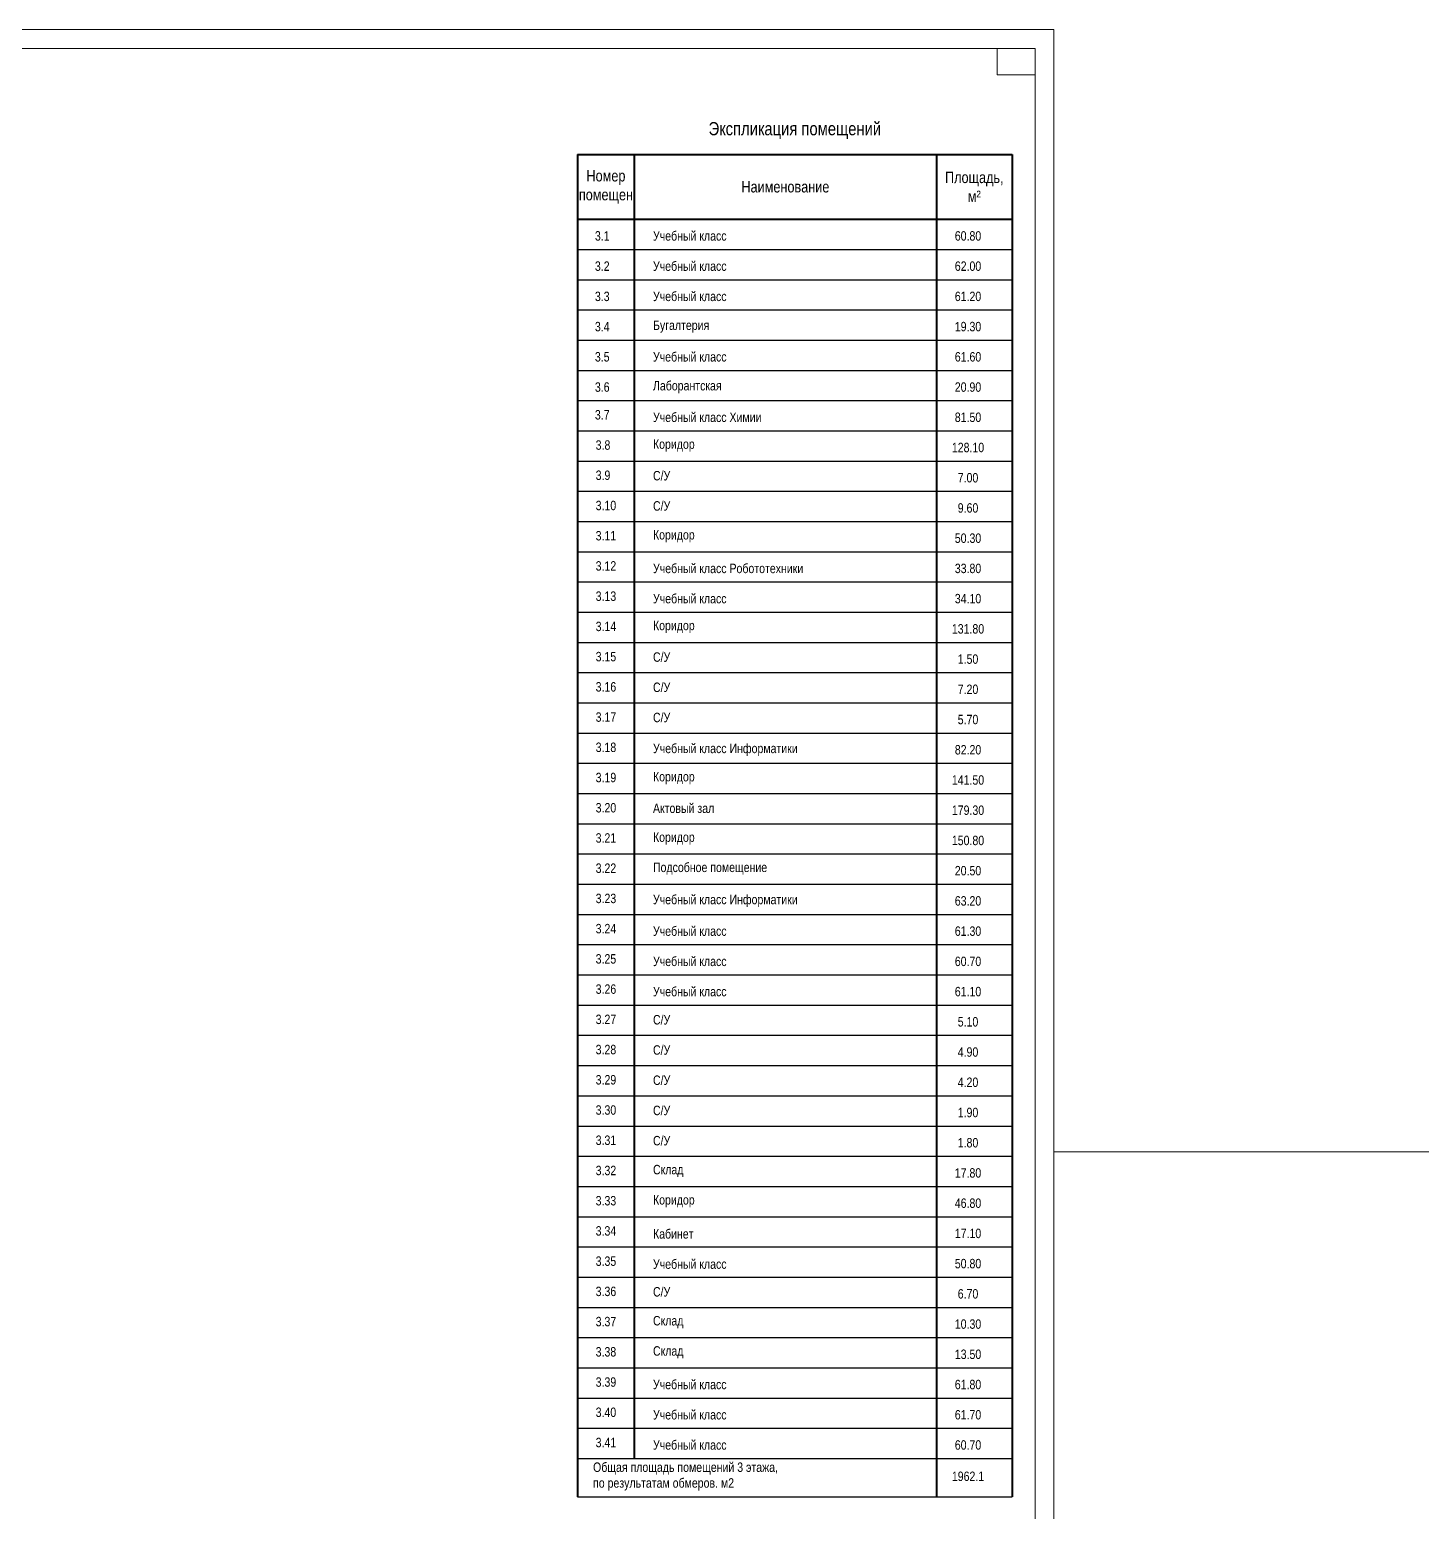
# Model space of a CAD drawing. Header units: millimetres. Extents: x 1982 to 10001982, y -1005230 to 4320529.
# Drawn here: x 2573034 to 2609872, y 1210964 to 1250181 of the extents above; entities that cross this region are included whole.
import ezdxf

# ---------------------------------------------------------------- set-up
doc = ezdxf.new("R2010")
doc.units = ezdxf.units.MM
doc.layers.add('Level 50', color=7, linetype='Continuous', lineweight=0)
doc.layers.add('размеры оси', color=163, linetype='Continuous')
doc.styles.add('_ТАБЛИЧНЫЙ(1-100)', font='arial.ttf', dxfattribs={"width": 0.8, "height": 300})
doc.styles.add('_ТЕКСТОВЫЙ', font='arial.ttf', dxfattribs={"width": 0.8})

# ---------------------------------------------------------------- blocks, each defined once
blk = doc.blocks.new('*U49')
at = {"color": 7, "linetype": 'Continuous', "lineweight": 0}
blk.add_line((68.362, 0), (63.075, 0), dxfattribs=at)
at = {"color": 7, "linetype": 'Continuous', "lineweight": 0, "flags": 128}
blk.add_lwpolyline([(63.075, 29.7), (63.075, -29.7), (-63.075, -29.7), (-63.075, 29.7), (63.075, 29.7)], close=True, dxfattribs=at)
at = {"layer": 'Level 50', "color": 7, "linetype": 'Continuous', "lineweight": 13}
for p, q in [((62.575, 29.2), (-61.075, 29.2)), ((61.575, 29.2), (61.575, 28.5)), ((62.575, 29.2), (62.575, -29.2)), ((61.575, 28.5), (62.575, 28.5))]:
    blk.add_line(p, q, dxfattribs=at)

msp = doc.modelspace()

# ---------------------------------------------------------------- linework, layer by layer
at = {"color": 0, "linetype": 'ByBlock', "lineweight": 40}
for p, q in [((2587538.026, 1246875.998), (2599038.026, 1246875.998)), ((2587538.026, 1246875.998), (2587538.026, 1211347.609)), ((2589038.026, 1246875.998), (2589038.026, 1212363.571)), ((2597038.026, 1246875.998), (2597038.026, 1211347.609)), ((2599038.026, 1246875.998), (2599038.026, 1211347.609)), ((2587538.026, 1245163.571), (2599038.026, 1245163.571))]:
    msp.add_line(p, q, dxfattribs=at)
at = {"color": 0, "linetype": 'ByBlock', "lineweight": -2}
for p, q in [((2587538.026, 1244363.571), (2599038.026, 1244363.571)), ((2587538.026, 1243563.571), (2599038.026, 1243563.571)), ((2587538.026, 1242763.571), (2599038.026, 1242763.571)), ((2587538.026, 1241963.571), (2599038.026, 1241963.571)), ((2587538.026, 1241163.571), (2599038.026, 1241163.571)), ((2587538.026, 1240363.571), (2599038.026, 1240363.571)), ((2587538.026, 1239563.571), (2599038.026, 1239563.571)), ((2587538.026, 1238763.571), (2599038.026, 1238763.571)), ((2587538.026, 1237963.571), (2599038.026, 1237963.571)), ((2587538.026, 1237163.571), (2599038.026, 1237163.571)), ((2587538.026, 1236363.571), (2599038.026, 1236363.571)), ((2587538.026, 1235563.571), (2599038.026, 1235563.571)), ((2587538.026, 1234763.571), (2599038.026, 1234763.571)), ((2587538.026, 1233963.571), (2599038.026, 1233963.571)), ((2587538.026, 1233163.571), (2599038.026, 1233163.571)), ((2587538.026, 1232363.571), (2599038.026, 1232363.571)), ((2587538.026, 1231563.571), (2599038.026, 1231563.571)), ((2587538.026, 1230763.571), (2599038.026, 1230763.571)), ((2587538.026, 1229963.571), (2599038.026, 1229963.571)), ((2587538.026, 1229163.571), (2599038.026, 1229163.571)), ((2587538.026, 1228363.571), (2599038.026, 1228363.571)), ((2587538.026, 1227563.571), (2599038.026, 1227563.571)), ((2587538.026, 1226763.571), (2599038.026, 1226763.571)), ((2587538.026, 1225963.571), (2599038.026, 1225963.571)), ((2587538.026, 1225163.571), (2599038.026, 1225163.571)), ((2587538.026, 1224363.571), (2599038.026, 1224363.571)), ((2587538.026, 1223563.571), (2599038.026, 1223563.571)), ((2587538.026, 1222763.571), (2599038.026, 1222763.571)), ((2587538.026, 1221963.571), (2599038.026, 1221963.571)), ((2587538.026, 1221163.571), (2599038.026, 1221163.571)), ((2587538.026, 1220363.571), (2599038.026, 1220363.571)), ((2587538.026, 1219563.571), (2599038.026, 1219563.571)), ((2587538.026, 1218763.571), (2599038.026, 1218763.571)), ((2587538.026, 1217963.571), (2599038.026, 1217963.571)), ((2587538.026, 1217163.571), (2599038.026, 1217163.571)), ((2587538.026, 1216363.571), (2599038.026, 1216363.571)), ((2587538.026, 1215563.571), (2599038.026, 1215563.571)), ((2587538.026, 1214763.571), (2599038.026, 1214763.571)), ((2587538.026, 1213963.571), (2599038.026, 1213963.571)), ((2587538.026, 1213163.571), (2599038.026, 1213163.571)), ((2587538.026, 1212363.571), (2599038.026, 1212363.571))]:
    msp.add_line(p, q, dxfattribs=at)
at = {"color": 7, "linetype": 'Continuous', "lineweight": 0}
msp.add_line((2605434.31, 1220481.247), (2610721.797, 1220481.247), dxfattribs=at)
at = {"layer": 'размеры оси', "color": 7, "lineweight": 30}
msp.add_line((2587538.026, 1211347.609), (2599038.026, 1211347.609), dxfattribs=at)

# ---------------------------------------------------------------- block references
at = {"layer": 'Level 50', "color": 7, "linetype": 'Continuous', "lineweight": 13, "xscale": 1000, "yscale": 1000, "zscale": 1000}
msp.add_blockref('*U49', (2537071.824, 1220481.21), dxfattribs=at)

# ---------------------------------------------------------------- texts
at = {"color": 0, "linetype": 'ByBlock', "lineweight": -2}
for s, insert, char_height, width, attachment_point, style in [('Экспликация помещений', (2593288.026, 1247509.331), 350, 10900, 5, '_ТЕКСТОВЫЙ'), ('Номер помещен', (2588288.026, 1246019.784), 300, 1300, 5, '_ТАБЛИЧНЫЙ(1-100)'), ('Площадь, м²', (2598038.026, 1246019.784), 300, 1800, 5, '_ТАБЛИЧНЫЙ(1-100)'), ('Наименование', (2593038.026, 1246019.784), 300, 7800, 5, '_ТАБЛИЧНЫЙ(1-100)'), ('3.1', (2588190.383, 1244720.031), 250, 7800, 5, '_ТАБЛИЧНЫЙ(1-100)'), ('\\pxql;Учебный класс', (2595956.643, 1244720.031), 250, 12845.89456, 5, '_ТАБЛИЧНЫЙ(1-100)'), ('60.80', (2597871.95, 1244720.031), 250, 7800, 5, '_ТАБЛИЧНЫЙ(1-100)'), ('3.2', (2588190.383, 1243920.031), 250, 7800, 5, '_ТАБЛИЧНЫЙ(1-100)'), ('\\pxql;Учебный класс', (2595956.643, 1243920.031), 250, 12845.89456, 5, '_ТАБЛИЧНЫЙ(1-100)'), ('62.00', (2597871.95, 1243920.031), 250, 7800, 5, '_ТАБЛИЧНЫЙ(1-100)'), ('3.3', (2588190.383, 1243120.031), 250, 7800, 5, '_ТАБЛИЧНЫЙ(1-100)'), ('\\pxql;Учебный класс', (2595956.643, 1243120.031), 250, 12845.89456, 5, '_ТАБЛИЧНЫЙ(1-100)'), ('61.20', (2597871.95, 1243120.031), 250, 7800, 5, '_ТАБЛИЧНЫЙ(1-100)'), ('3.4', (2588190.383, 1242320.031), 250, 7800, 5, '_ТАБЛИЧНЫЙ(1-100)'), ('\\pxql;Бугалтерия', (2595956.643, 1242320.031), 250, 12845.89456, 5, '_ТАБЛИЧНЫЙ(1-100)'), ('19.30', (2597871.95, 1242320.031), 250, 7800, 5, '_ТАБЛИЧНЫЙ(1-100)'), ('3.5', (2588190.383, 1241520.031), 250, 7800, 5, '_ТАБЛИЧНЫЙ(1-100)'), ('\\pxql;Учебный класс', (2595956.643, 1241520.031), 250, 12845.89456, 5, '_ТАБЛИЧНЫЙ(1-100)'), ('61.60', (2597871.95, 1241520.031), 250, 7800, 5, '_ТАБЛИЧНЫЙ(1-100)'), ('3.6', (2588190.383, 1240720.031), 250, 7800, 5, '_ТАБЛИЧНЫЙ(1-100)'), ('\\pxql;Лаборантская', (2595956.643, 1240720.031), 250, 12845.89456, 5, '_ТАБЛИЧНЫЙ(1-100)'), ('20.90', (2597871.95, 1240720.031), 250, 7800, 5, '_ТАБЛИЧНЫЙ(1-100)'), ('3.7', (2588190.383, 1239985.343), 250, 7800, 5, '_ТАБЛИЧНЫЙ(1-100)'), ('\\pxql;Учебный класс Химии', (2595956.643, 1239920.031), 250, 12845.89456, 5, '_ТАБЛИЧНЫЙ(1-100)'), ('81.50', (2597871.95, 1239920.031), 250, 7800, 5, '_ТАБЛИЧНЫЙ(1-100)'), ('\\pxql;3.8', (2591916.304, 1239185.343), 250, 7800, 5, '_ТАБЛИЧНЫЙ(1-100)'), ('\\pxql;Коридор', (2595956.643, 1239173.887), 250, 12845.89456, 5, '_ТАБЛИЧНЫЙ(1-100)'), ('128.10', (2597871.95, 1239120.031), 250, 7800, 5, '_ТАБЛИЧНЫЙ(1-100)'), ('\\pxql;3.9', (2591916.304, 1238385.343), 250, 7800, 5, '_ТАБЛИЧНЫЙ(1-100)'), ('\\pxql;С/У', (2595956.643, 1238373.887), 250, 12845.89456, 5, '_ТАБЛИЧНЫЙ(1-100)'), ('7.00', (2597871.95, 1238320.031), 250, 7800, 5, '_ТАБЛИЧНЫЙ(1-100)'), ('\\pxql;3.10', (2591916.304, 1237585.343), 250, 7800, 5, '_ТАБЛИЧНЫЙ(1-100)'), ('\\pxql;С/У', (2595956.643, 1237573.887), 250, 12845.89456, 5, '_ТАБЛИЧНЫЙ(1-100)'), ('9.60', (2597871.95, 1237520.031), 250, 7800, 5, '_ТАБЛИЧНЫЙ(1-100)'), ('\\pxql;3.11', (2591916.304, 1236785.343), 250, 7800, 5, '_ТАБЛИЧНЫЙ(1-100)'), ('\\pxql;Коридор', (2595956.643, 1236773.887), 250, 12845.89456, 5, '_ТАБЛИЧНЫЙ(1-100)'), ('50.30', (2597871.95, 1236720.031), 250, 7800, 5, '_ТАБЛИЧНЫЙ(1-100)'), ('\\pxql;3.12', (2591916.304, 1235985.343), 250, 7800, 5, '_ТАБЛИЧНЫЙ(1-100)'), ('\\pxql;Учебный класс Робототехники', (2595956.643, 1235920.031), 250, 12845.89456, 5, '_ТАБЛИЧНЫЙ(1-100)'), ('33.80', (2597871.95, 1235920.031), 250, 7800, 5, '_ТАБЛИЧНЫЙ(1-100)'), ('\\pxql;3.13', (2591916.304, 1235185.343), 250, 7800, 5, '_ТАБЛИЧНЫЙ(1-100)'), ('\\pxql;Учебный класс', (2595956.643, 1235120.031), 250, 12845.89456, 5, '_ТАБЛИЧНЫЙ(1-100)'), ('34.10', (2597871.95, 1235120.031), 250, 7800, 5, '_ТАБЛИЧНЫЙ(1-100)'), ('\\pxql;3.14', (2591916.304, 1234385.343), 250, 7800, 5, '_ТАБЛИЧНЫЙ(1-100)'), ('\\pxql;Коридор', (2595956.643, 1234373.887), 250, 12845.89456, 5, '_ТАБЛИЧНЫЙ(1-100)'), ('131.80', (2597871.95, 1234320.031), 250, 7800, 5, '_ТАБЛИЧНЫЙ(1-100)'), ('\\pxql;3.15', (2591916.304, 1233585.343), 250, 7800, 5, '_ТАБЛИЧНЫЙ(1-100)'), ('\\pxql;С/У', (2595956.643, 1233573.887), 250, 12845.89456, 5, '_ТАБЛИЧНЫЙ(1-100)'), ('1.50', (2597871.95, 1233520.031), 250, 7800, 5, '_ТАБЛИЧНЫЙ(1-100)'), ('\\pxql;3.16', (2591916.304, 1232785.343), 250, 7800, 5, '_ТАБЛИЧНЫЙ(1-100)'), ('\\pxql;С/У', (2595956.643, 1232773.887), 250, 12845.89456, 5, '_ТАБЛИЧНЫЙ(1-100)'), ('7.20', (2597871.95, 1232720.031), 250, 7800, 5, '_ТАБЛИЧНЫЙ(1-100)'), ('\\pxql;3.17', (2591916.304, 1231985.343), 250, 7800, 5, '_ТАБЛИЧНЫЙ(1-100)'), ('\\pxql;С/У', (2595956.643, 1231973.887), 250, 12845.89456, 5, '_ТАБЛИЧНЫЙ(1-100)'), ('5.70', (2597871.95, 1231920.031), 250, 7800, 5, '_ТАБЛИЧНЫЙ(1-100)'), ('\\pxql;3.18', (2591916.304, 1231185.343), 250, 7800, 5, '_ТАБЛИЧНЫЙ(1-100)'), ('\\pxql;Учебный класс Информатики', (2595956.643, 1231120.031), 250, 12845.89456, 5, '_ТАБЛИЧНЫЙ(1-100)'), ('82.20', (2597871.95, 1231120.031), 250, 7800, 5, '_ТАБЛИЧНЫЙ(1-100)'), ('\\pxql;3.19', (2591916.304, 1230385.343), 250, 7800, 5, '_ТАБЛИЧНЫЙ(1-100)'), ('\\pxql;Коридор', (2595956.643, 1230371.823), 250, 12845.89456, 5, '_ТАБЛИЧНЫЙ(1-100)'), ('141.50', (2597871.95, 1230320.031), 250, 7800, 5, '_ТАБЛИЧНЫЙ(1-100)'), ('\\pxql;3.20', (2591916.304, 1229585.343), 250, 7800, 5, '_ТАБЛИЧНЫЙ(1-100)'), ('\\pxql;Актовый зал', (2595956.643, 1229571.823), 250, 12845.89456, 5, '_ТАБЛИЧНЫЙ(1-100)'), ('179.30', (2597871.95, 1229520.031), 250, 7800, 5, '_ТАБЛИЧНЫЙ(1-100)'), ('\\pxql;3.21', (2591916.304, 1228785.343), 250, 7800, 5, '_ТАБЛИЧНЫЙ(1-100)'), ('\\pxql;Коридор', (2595956.643, 1228771.823), 250, 12845.89456, 5, '_ТАБЛИЧНЫЙ(1-100)'), ('150.80', (2597871.95, 1228720.031), 250, 7800, 5, '_ТАБЛИЧНЫЙ(1-100)'), ('\\pxql;3.22', (2591916.304, 1227985.343), 250, 7800, 5, '_ТАБЛИЧНЫЙ(1-100)'), ('\\pxql;Подсобное помещение', (2595956.643, 1227973.887), 250, 12845.89456, 5, '_ТАБЛИЧНЫЙ(1-100)'), ('20.50', (2597871.95, 1227920.031), 250, 7800, 5, '_ТАБЛИЧНЫЙ(1-100)'), ('\\pxql;3.23', (2591916.304, 1227185.343), 250, 7800, 5, '_ТАБЛИЧНЫЙ(1-100)'), ('\\pxql;Учебный класс Информатики', (2595956.643, 1227120.031), 250, 12845.89456, 5, '_ТАБЛИЧНЫЙ(1-100)'), ('63.20', (2597871.95, 1227120.031), 250, 7800, 5, '_ТАБЛИЧНЫЙ(1-100)'), ('\\pxql;3.24', (2591916.304, 1226385.343), 250, 7800, 5, '_ТАБЛИЧНЫЙ(1-100)'), ('\\pxql;Учебный класс', (2595956.643, 1226320.031), 250, 12845.89456, 5, '_ТАБЛИЧНЫЙ(1-100)'), ('61.30', (2597871.95, 1226320.031), 250, 7800, 5, '_ТАБЛИЧНЫЙ(1-100)'), ('\\pxql;3.25', (2591916.304, 1225585.343), 250, 7800, 5, '_ТАБЛИЧНЫЙ(1-100)'), ('\\pxql;Учебный класс', (2595956.643, 1225520.031), 250, 12845.89456, 5, '_ТАБЛИЧНЫЙ(1-100)'), ('60.70', (2597871.95, 1225520.031), 250, 7800, 5, '_ТАБЛИЧНЫЙ(1-100)'), ('\\pxql;3.26', (2591916.304, 1224785.343), 250, 7800, 5, '_ТАБЛИЧНЫЙ(1-100)'), ('\\pxql;Учебный класс', (2595956.643, 1224720.031), 250, 12845.89456, 5, '_ТАБЛИЧНЫЙ(1-100)'), ('61.10', (2597871.95, 1224720.031), 250, 7800, 5, '_ТАБЛИЧНЫЙ(1-100)'), ('\\pxql;3.27', (2591916.304, 1223985.343), 250, 7800, 5, '_ТАБЛИЧНЫЙ(1-100)'), ('\\pxql;С/У', (2595956.643, 1223973.887), 250, 12845.89456, 5, '_ТАБЛИЧНЫЙ(1-100)'), ('5.10', (2597871.95, 1223920.031), 250, 7800, 5, '_ТАБЛИЧНЫЙ(1-100)'), ('\\pxql;3.28', (2591916.304, 1223185.343), 250, 7800, 5, '_ТАБЛИЧНЫЙ(1-100)'), ('\\pxql;С/У', (2595956.643, 1223173.887), 250, 12845.89456, 5, '_ТАБЛИЧНЫЙ(1-100)'), ('4.90', (2597871.95, 1223120.031), 250, 7800, 5, '_ТАБЛИЧНЫЙ(1-100)'), ('\\pxql;3.29', (2591916.304, 1222385.343), 250, 7800, 5, '_ТАБЛИЧНЫЙ(1-100)'), ('\\pxql;С/У', (2595956.643, 1222373.887), 250, 12845.89456, 5, '_ТАБЛИЧНЫЙ(1-100)'), ('4.20', (2597871.95, 1222320.031), 250, 7800, 5, '_ТАБЛИЧНЫЙ(1-100)'), ('\\pxql;3.30', (2591916.304, 1221585.343), 250, 7800, 5, '_ТАБЛИЧНЫЙ(1-100)'), ('\\pxql;С/У', (2595956.643, 1221573.887), 250, 12845.89456, 5, '_ТАБЛИЧНЫЙ(1-100)'), ('1.90', (2597871.95, 1221520.031), 250, 7800, 5, '_ТАБЛИЧНЫЙ(1-100)'), ('\\pxql;3.31', (2591916.304, 1220785.343), 250, 7800, 5, '_ТАБЛИЧНЫЙ(1-100)'), ('\\pxql;С/У', (2595956.643, 1220773.887), 250, 12845.89456, 5, '_ТАБЛИЧНЫЙ(1-100)'), ('1.80', (2597871.95, 1220720.031), 250, 7800, 5, '_ТАБЛИЧНЫЙ(1-100)'), ('\\pxql;3.32', (2591916.304, 1219985.343), 250, 7800, 5, '_ТАБЛИЧНЫЙ(1-100)'), ('\\pxql;Склад', (2595956.643, 1219973.887), 250, 12845.89456, 5, '_ТАБЛИЧНЫЙ(1-100)'), ('17.80', (2597871.95, 1219920.031), 250, 7800, 5, '_ТАБЛИЧНЫЙ(1-100)'), ('\\pxql;3.33', (2591916.304, 1219185.343), 250, 7800, 5, '_ТАБЛИЧНЫЙ(1-100)'), ('\\pxql;Коридор', (2595956.643, 1219171.823), 250, 12845.89456, 5, '_ТАБЛИЧНЫЙ(1-100)'), ('46.80', (2597871.95, 1219120.031), 250, 7800, 5, '_ТАБЛИЧНЫЙ(1-100)'), ('\\pxql;3.34', (2591916.304, 1218385.343), 250, 7800, 5, '_ТАБЛИЧНЫЙ(1-100)'), ('\\pxql;Кабинет', (2595956.643, 1218307.142), 250, 12845.89456, 5, '_ТАБЛИЧНЫЙ(1-100)'), ('17.10', (2597871.95, 1218320.031), 250, 7800, 5, '_ТАБЛИЧНЫЙ(1-100)'), ('\\pxql;3.35', (2591916.304, 1217585.343), 250, 7800, 5, '_ТАБЛИЧНЫЙ(1-100)'), ('\\pxql;Учебный класс', (2595956.643, 1217507.142), 250, 12845.89456, 5, '_ТАБЛИЧНЫЙ(1-100)'), ('50.80', (2597871.95, 1217520.031), 250, 7800, 5, '_ТАБЛИЧНЫЙ(1-100)'), ('\\pxql;3.36', (2591916.304, 1216785.343), 250, 7800, 5, '_ТАБЛИЧНЫЙ(1-100)'), ('\\pxql;С/У', (2595956.643, 1216773.887), 250, 12845.89456, 5, '_ТАБЛИЧНЫЙ(1-100)'), ('6.70', (2597871.95, 1216720.031), 250, 7800, 5, '_ТАБЛИЧНЫЙ(1-100)'), ('\\pxql;3.37', (2591916.304, 1215985.343), 250, 7800, 5, '_ТАБЛИЧНЫЙ(1-100)'), ('\\pxql;Склад', (2595956.643, 1215973.887), 250, 12845.89456, 5, '_ТАБЛИЧНЫЙ(1-100)'), ('10.30', (2597871.95, 1215920.031), 250, 7800, 5, '_ТАБЛИЧНЫЙ(1-100)'), ('\\pxql;Склад', (2595956.643, 1215173.887), 250, 12845.89456, 5, '_ТАБЛИЧНЫЙ(1-100)'), ('\\pxql;3.38', (2591916.304, 1215185.343), 250, 7800, 5, '_ТАБЛИЧНЫЙ(1-100)'), ('13.50', (2597871.95, 1215120.031), 250, 7800, 5, '_ТАБЛИЧНЫЙ(1-100)'), ('\\pxql;3.39', (2591916.304, 1214385.343), 250, 7800, 5, '_ТАБЛИЧНЫЙ(1-100)'), ('\\pxql;Учебный класс', (2595956.643, 1214320.031), 250, 12845.89456, 5, '_ТАБЛИЧНЫЙ(1-100)'), ('61.80', (2597871.95, 1214320.031), 250, 7800, 5, '_ТАБЛИЧНЫЙ(1-100)'), ('\\pxql;3.40', (2591916.304, 1213585.343), 250, 7800, 5, '_ТАБЛИЧНЫЙ(1-100)'), ('\\pxql;Учебный класс', (2595956.643, 1213520.031), 250, 12845.89456, 5, '_ТАБЛИЧНЫЙ(1-100)'), ('61.70', (2597871.95, 1213520.031), 250, 7800, 5, '_ТАБЛИЧНЫЙ(1-100)'), ('\\pxql;3.41', (2591916.304, 1212785.343), 250, 7800, 5, '_ТАБЛИЧНЫЙ(1-100)'), ('\\pxql;Учебный класс', (2595956.643, 1212720.031), 250, 12845.89456, 5, '_ТАБЛИЧНЫЙ(1-100)'), ('60.70', (2597871.95, 1212720.031), 250, 7800, 5, '_ТАБЛИЧНЫЙ(1-100)'), ('\\H1x;\\W0.8;Общая площадь помещений 3 этажа, \\Pпо результатам обмеров. м2', (2587947.368, 1211886.89), 250, 12845.89456, 4, '_ТАБЛИЧНЫЙ(1-100)'), ('1962.1', (2597871.95, 1211890.796), 250, 7800, 5, '_ТАБЛИЧНЫЙ(1-100)')]:
    msp.add_mtext(s, dxfattribs=dict(at, insert=insert, char_height=char_height, width=width, attachment_point=attachment_point, style=style))

doc.saveas('drawing.dxf')
